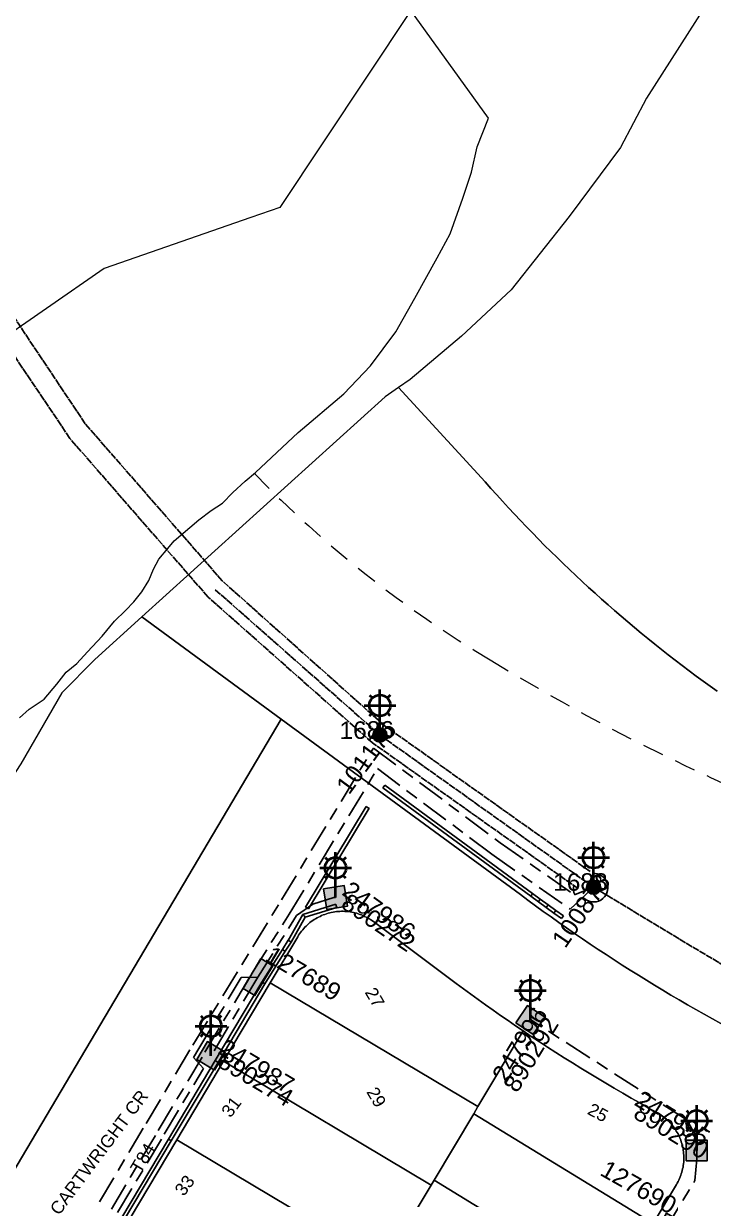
# Model space of a CAD drawing. Header units: metres. Extents: x 299140 to 300955, y 6226202 to 6227439.
# Drawn here: x 299667.5 to 299765.7, y 6227003.8 to 6227171.4 of the extents above; entities that cross this region are included whole.
import ezdxf
from ezdxf.enums import TextEntityAlignment as Align

# ---------------------------------------------------------------- set-up
doc = ezdxf.new("R2010")
doc.units = ezdxf.units.M
for name, pattern in [('Cable Exist OH', [1, 1, 0]), ('Cable Exist UG', [8.2, 4, -1.2, 1.8, -1.2]), ('Dash', [5, 3, -2])]:
    doc.linetypes.add(name, pattern=pattern)
doc.layers.get('0').update_dxf_attribs({"color": 6})
for name, color, linetype, lineweight in [('Cadastre Developer_SP_EXT', 9, 'Continuous', 5), ('Cadastre Land Parcels_SP_EXT', 9, 'Continuous', 5), ('Cadastre Roads_SP_EXT', 9, 'Continuous', 5)]:
    doc.layers.add(name, color=color, linetype=linetype, lineweight=lineweight)
for name, color, linetype in [('Duct_SP_EXT', 7, 'Continuous'), ('Equip_SP_SL_EXT', 7, 'Continuous'), ('Mains_HV_EXT', 7, 'Continuous'), ('Mains_LV_EXT', 7, 'Continuous'), ('Mains_LV_SL_EXT', 7, 'Continuous'), ('Mains_SL_EXT', 7, 'Continuous'), ('SupportsOH_SP_TR_HV_LV_SL_EXT', 7, 'Continuous'), ('SupportsUG_SP_LV_EXT', 7, 'Continuous'), ('SupportsUG_SP_LV_SL_EXT', 7, 'Continuous')]:
    doc.layers.add(name, color=color, linetype=linetype)
doc.styles.add('COLUMN_LABEL', font='arial.ttf')
doc.styles.add('iecARIAL', font='arial.ttf', dxfattribs={"height": 2})
doc.styles.add('POLE_LABEL', font='arial.ttf')
doc.styles.get("Standard").update_dxf_attribs({"font": 'arial.ttf'})

# ---------------------------------------------------------------- blocks, each defined once
blk = doc.blocks.new('COLUMN_EXT')
blk.add_hatch(color=256).paths.add_polyline_path([(-1.49, 1.48), (-1.49, -1.49), (1.48, -1.49), (1.48, 1.48)])
blk.add_lwpolyline([(-1.49, -1.49), (1.48, -1.49), (1.48, 1.48), (-1.49, 1.48)], close=True)
for tag, height, style, flags, p in [('ASSET_NUM', 2.5, 'COLUMN_LABEL', 8, (2, 2)), ('STRUCTURE_PLANT_NUMBER', 0.2, 'POLE_LABEL', 9, (1.81, 0.03)), ('STREET_CODE', 0.2, 'COLUMN_LABEL', 9, (1.81, -0.2))]:
    blk.add_attdef(tag, text='', height=height, dxfattribs=dict(style=style, flags=flags)).set_placement(p, align=Align.MIDDLE_LEFT)
at = {"flags": 9}
for tag, p in [('COLUMN_TYPE', (1.81, -0.4)), ('OWNED_BY', (1.81, -0.6)), ('STATE', (1.81, -0.8)), ('USAGE', (1.81, -1)), ('STREETNAME', (1.81, -1.6)), ('LEGEND', (1.81, -1.2)), ('LOCATION', (1.81, -1.4)), ('SUBURB', (1.81, -1.8)), ('NOTES', (1.81, -2))]:
    blk.add_attdef(tag, text='', height=0.2, dxfattribs=at).set_placement(p, align=Align.MIDDLE_LEFT)
at = {"flags": 1}
blk.add_attdef('Z', (1.81, -2.35), '', height=0.2, dxfattribs=at)
blk = doc.blocks.new('PILLAR_EXT')
blk.add_hatch(color=256).paths.add_polyline_path([(-2.475, 0.99), (-2.475, -0.99), (2.475, -0.99), (2.475, 0.99)])
blk.add_lwpolyline([(-2.475, -0.99), (2.475, -0.99), (2.475, 0.99), (-2.475, 0.99)], close=True)
at = {"style": 'iecARIAL', "flags": 8}
blk.add_attdef('ASSET_NUM', (1.5, 3.5), '', height=2.5, dxfattribs=at)
for tag, p, flags in [('OWNED_BY', (0, -0.2), 9), ('STATE', (0, -0.4), 9), ('SUPPORT_TYPE', (0, -0.6), 9), ('STREETNAME', (0, -1.8), 9), ('USAGE', (0, -0.8), 9), ('LEGEND', (0, -1), 9), ('LOCATION', (0, -1.2), 9), ('NOTES', (0, -1.4), 9), ('PARENT', (0, -1.6), 9), ('SUBURB', (0, -2), 1)]:
    blk.add_attdef(tag, p, '', height=0.2, dxfattribs=dict(flags=flags))
blk = doc.blocks.new('SL_LANTERN_EXT')
at = {"lineweight": 40}
for p, q in [((-1.46, 5.68), (-1.06, 5.28)), ((0, 1.97), (0, 6.47)), ((1.46, 5.68), (1.06, 5.28)), ((-2.25, 4.22), (2.25, 4.22)), ((-1.46, 2.76), (-1.06, 3.16)), ((0, 0), (0, 2.72)), ((1.46, 2.76), (1.06, 3.16))]:
    blk.add_line(p, q, dxfattribs=at)
blk.add_circle((0, 4.22), 1.5, dxfattribs=at)
at = {"style": 'iecARIAL', "flags": 8}
blk.add_attdef('ASSET_NUM', (1.5, 1.5), '', height=2.5, dxfattribs=at)
for tag, p, height, flags in [('OPERATING_VOLTAGE', (0.98, -1.65), 0.2, 9), ('ORIENTATION', (0.98, -1.85), 0.2, 9), ('CONSTRUCTED_VOLTAGE', (0.98, -0.65), 0.2, 9), ('CONTROL_TYPE', (0.98, -0.85), 0.2, 9), ('LANTERN_PURPOSE', (0.98, -1.05), 0.2, 9), ('LANTERN_TYPE', (0.98, -1.25), 0.2, 9), ('NO_PHASES', (0.98, -1.45), 0.2, 9), ('LNUMBER', (2.18, -3.25), 2.5, 8), ('OWNED_BY', (0.98, -2.05), 0.2, 9), ('STATE', (0.98, -2.25), 0.2, 9), ('USAGE', (0.98, -2.45), 0.2, 9), ('CEXIST', (0.98, -2.65), 0.2, 9), ('CNEW', (0.98, -2.85), 0.2, 9), ('CNUMBER', (0.98, -3.05), 0.2, 9), ('CREMOVE', (0.98, -3.25), 0.2, 9), ('CREPLACE', (0.98, -3.45), 0.2, 9), ('LKINGHEIGHT', (0.98, -3.65), 0.2, 9), ('LBRACKET', (0.98, -3.85), 0.2, 9), ('LBRACKETVOCAB', (0.98, -4.05), 0.2, 9), ('LCATEGORY', (0.98, -4.25), 0.2, 9), ('LCHARGE1', (0.98, -4.45), 0.2, 9), ('LCHARGE1PERCENT', (0.98, -4.65), 0.2, 9), ('LCHARGE2', (0.98, -4.85), 0.2, 9), ('LCHARGE2PERCENT', (0.98, -5.05), 0.2, 9), ('LCHARGE3', (0.98, -5.25), 0.2, 9), ('LCHARGE3PERCENT', (0.98, -5.45), 0.2, 9), ('LEXIST', (0.98, -5.65), 0.2, 9), ('LLAMP', (0.98, -5.85), 0.2, 9), ('LLAMPVOCAB', (0.98, -6.05), 0.2, 9), ('LMAST', (0.98, -6.25), 0.2, 9), ('LMASTVOCAB', (0.98, -6.45), 0.2, 9), ('LNEW', (0.98, -6.65), 0.2, 9), ('LANTNUMBER', (0.98, -6.85), 0.2, 9), ('LOUTREACH', (0.98, -7.25), 0.2, 9), ('LOUTREACHVOCAB', (0.98, -7.45), 0.2, 9), ('LRATECODE', (0.98, -7.65), 0.2, 9), ('LREMOVE', (0.98, -7.85), 0.2, 9), ('LREPLACE', (0.98, -8.05), 0.2, 9), ('LTYPE', (0.98, -8.25), 0.2, 9), ('LTYPEVOCAB', (0.98, -8.45), 0.2, 9), ('STREETNAME', (0.98, -9.25), 0.2, 9), ('SUBURB', (0.98, -9.45), 0.2, 1), ('LEGEND', (0.98, -8.65), 0.2, 9), ('LOCATION', (0.98, -8.85), 0.2, 9), ('NOTES', (0.98, -9.05), 0.2, 9)]:
    blk.add_attdef(tag, p, '', height=height, dxfattribs=dict(flags=flags))
blk = doc.blocks.new('POLE_EXT')
blk.add_hatch(color=256).paths.add_polyline_path([(-1, 0, 1), (1, 0, 1)])
blk.add_lwpolyline([(-1, 0, 1), (1, 0, 1)], format="xyb", close=True)
for tag, height, flags, p in [('pNumber', 2.5, 8, (-17.84, 2.07)), ('OWNED_BY', 0.2, 9, (1.35, -0.4)), ('SPECIAL_USE', 0.2, 9, (1.35, -0.8)), ('STATE', 0.2, 9, (1.35, -1)), ('cLV', 0.2, 9, (1.35, -1.4)), ('hDepth', 0.2, 9, (1.35, -1.6)), ('PARENT', 0.2, 9, (1.35, -0.6)), ('USAGE', 0.2, 9, (1.35, -1.2)), ('hDia', 0.2, 9, (1.35, -1.8)), ('cHV', 0.2, 9, (1.35, -2)), ('cLinedev', 0.2, 9, (1.35, -3.4)), ('LBRACKET', 0.2, 9, (1.35, -2.2)), ('LExisting', 0.2, 9, (1.35, -2.4)), ('LANTNUMBER', 0.2, 9, (1.35, -2.6)), ('LOther', 0.2, 9, (1.35, -2.8)), ('LRemove', 0.2, 9, (1.35, -3)), ('LEGEND', 0.2, 9, (1.35, -3.2)), ('pExisting', 0.2, 9, (1.35, -3.8)), ('pFooting', 0.2, 9, (1.35, -4.4)), ('pNew', 0.2, 9, (1.35, -4.6)), ('pRelocate', 0.2, 9, (1.35, -5)), ('LOCATION', 0.2, 9, (1.35, -3.6)), ('PFNUMBER', 0.2, 9, (1.35, -4)), ('NEWPFNUMBER', 0.2, 9, (1.35, -4.2)), ('pRemove', 0.2, 9, (1.35, -5.2)), ('pReplace', 0.2, 9, (1.35, -5.4)), ('pStay', 0.2, 9, (1.35, -5.6)), ('pType', 0.2, 9, (1.35, -5.8)), ('cspan', 0.2, 9, (1.35, -6)), ('STREETNAME', 0.2, 9, (1.35, -6.2)), ('SUBURB', 0.2, 9, (1.35, -6.4)), ('NOTES', 0.2, 9, (1.35, -6.6)), ('OPERATED_BY', 0.2, 9, (1.36, -7.01)), ('MAINTAINED_BY', 0.2, 9, (1.36, -6.81))]:
    blk.add_attdef(tag, text='', height=height, dxfattribs=dict(flags=flags)).set_placement(p, align=Align.MIDDLE_LEFT)
at = {"style": 'POLE_LABEL'}
for tag, height, flags, p in [('ASSET_NUM', 2.5, 8, (2, 2)), ('STRUCTURE_PLANT_NUMBER', 0.2, 9, (1.35, 0.03)), ('STREET_CODE', 0.2, 9, (1.35, -0.2))]:
    blk.add_attdef(tag, text='', height=height, dxfattribs=dict(at, flags=flags)).set_placement(p, align=Align.MIDDLE_LEFT)
at = {"flags": 1}
blk.add_attdef('Z', (1.35, -7.33), '', height=0.2, dxfattribs=at)

msp = doc.modelspace()

# ---------------------------------------------------------------- linework, layer by layer
at = {"layer": 'Cadastre Developer_SP_EXT', "linetype": 'Dash'}
for points in [[(299700.35, 6227107.23, 0.066196), (299733.91, 6227080.7)], [(299733.91, 6227080.7, 0.10577), (299852.31, 6227038.94)]]:
    msp.add_lwpolyline(points, format="xyb", dxfattribs=at)
at = {"layer": 'Cadastre Land Parcels_SP_EXT', "linetype": 'Continuous'}
for points in [[(299765.59, 6227175.47), (299756.15, 6227160.7), (299752.46, 6227153.7), (299745.18, 6227143.88), (299736.91, 6227133.4), (299729.84, 6227126.8), (299722.5, 6227120.65), (299720.84, 6227119.49), (299733.19, 6227106.05), (299734.01, 6227105.13), (299734.84, 6227104.2), (299735.67, 6227103.28), (299736.51, 6227102.37), (299737.36, 6227101.46), (299738.21, 6227100.56), (299739.06, 6227099.67), (299739.92, 6227098.77), (299740.79, 6227097.89), (299741.66, 6227097.01), (299742.54, 6227096.14), (299743.43, 6227095.27), (299744.32, 6227094.4), (299745.21, 6227093.55), (299746.11, 6227092.7), (299747.02, 6227091.85), (299747.93, 6227091.01), (299748.85, 6227090.18), (299749.77, 6227089.35), (299750.7, 6227088.53), (299751.63, 6227087.71), (299752.57, 6227086.9), (299753.51, 6227086.1), (299754.46, 6227085.3), (299755.42, 6227084.51), (299756.38, 6227083.72), (299757.34, 6227082.94), (299758.31, 6227082.17), (299759.28, 6227081.4), (299760.26, 6227080.64), (299761.24, 6227079.88), (299762.23, 6227079.14), (299763.23, 6227078.39), (299764.23, 6227077.66), (299765.23, 6227076.93), (299766.23, 6227076.21)], [(299666.87, 6227072.43), (299668.25, 6227073.66), (299670.42, 6227075.1), (299672.18, 6227077.24), (299673.55, 6227078.96), (299675.03, 6227080.19), (299676.59, 6227081.82), (299678.65, 6227084.06), (299680.41, 6227086.2), (299681.98, 6227087.73), (299683.16, 6227088.95), (299684.33, 6227090.38), (299685.3, 6227092), (299685.97, 6227093.61), (299686.74, 6227095.03), (299688.01, 6227096.55), (299688.89, 6227097.67), (299692.43, 6227100.64), (299694.2, 6227101.97), (299695.79, 6227103.01), (299697.26, 6227104.54), (299699.03, 6227106.17), (299700.49, 6227107.38), (299706.56, 6227113.08), (299713.06, 6227118.61), (299716.88, 6227122.58), (299720.48, 6227127.45), (299723.19, 6227132.21), (299726.38, 6227137.97), (299728.21, 6227141.41), (299730.02, 6227146.45), (299731.24, 6227150.17), (299732.07, 6227153.79), (299733.69, 6227157.85), (299722.61, 6227173.22), (299703.97, 6227145.16), (299699.85, 6227143.73), (299678.93, 6227136.47), (299662.45, 6227125.04)], [(299616.36, 6226923.96), (299704.15, 6227072.25), (299684.32, 6227086.8), (299677.62, 6227080.73), (299672.92, 6227075.98), (299667.07, 6227065.86), (299660.04, 6227055.15), (299650.04, 6227041.14), (299648.4, 6227039.18), (299643.34, 6227034.08), (299631.3, 6227023.49), (299624.37, 6227011.88), (299618.14, 6227004.2), (299616.22, 6226999.8)]]:
    msp.add_lwpolyline(points, dxfattribs=at)
for points in [[(299738.6, 6227027.82), (299737.53, 6227028.55), (299736.45, 6227029.29), (299735.39, 6227030.03), (299734.32, 6227030.78), (299733.26, 6227031.53), (299732.2, 6227032.29), (299731.15, 6227033.06), (299730.1, 6227033.83), (299729.06, 6227034.6), (299717.28, 6227043.4), (299717.08, 6227043.54), (299716.88, 6227043.68), (299716.67, 6227043.81), (299716.46, 6227043.93), (299716.25, 6227044.04), (299716.03, 6227044.15), (299715.81, 6227044.25), (299715.59, 6227044.35), (299715.36, 6227044.43), (299715.13, 6227044.51), (299714.9, 6227044.58), (299714.66, 6227044.65), (299714.43, 6227044.7), (299714.19, 6227044.75), (299713.95, 6227044.79), (299713.71, 6227044.82), (299713.47, 6227044.84), (299713.22, 6227044.86), (299712.98, 6227044.87), (299712.74, 6227044.87), (299712.5, 6227044.86), (299712.25, 6227044.84), (299712.01, 6227044.82), (299711.77, 6227044.79), (299711.53, 6227044.75), (299711.29, 6227044.7), (299711.06, 6227044.65), (299710.82, 6227044.58), (299710.59, 6227044.51), (299710.36, 6227044.43), (299710.13, 6227044.35), (299709.91, 6227044.26), (299709.69, 6227044.15), (299709.47, 6227044.05), (299709.26, 6227043.93), (299709.05, 6227043.81), (299708.84, 6227043.68), (299708.64, 6227043.55), (299708.44, 6227043.4), (299708.25, 6227043.26), (299708.06, 6227043.1), (299707.88, 6227042.94), (299707.7, 6227042.77), (299707.53, 6227042.6), (299707.37, 6227042.42), (299707.21, 6227042.24), (299707.05, 6227042.05), (299706.91, 6227041.86), (299706.77, 6227041.66), (299706.63, 6227041.46), (299706.5, 6227041.25), (299702.6, 6227034.68), (299732.17, 6227017.04), (299738.6, 6227027.82)], [(299725.93, 6227006.58), (299731.57, 6227016.03), (299732.17, 6227017.04), (299702.6, 6227034.68), (299695.95, 6227023.51), (299725.5, 6227005.86), (299725.93, 6227006.58)], [(299760.43, 6227005.93), (299760.56, 6227006.14), (299760.67, 6227006.36), (299760.78, 6227006.58), (299760.88, 6227006.8), (299760.97, 6227007.02), (299761.06, 6227007.25), (299761.13, 6227007.48), (299761.21, 6227007.71), (299761.27, 6227007.95), (299761.32, 6227008.19), (299761.37, 6227008.42), (299761.41, 6227008.66), (299761.44, 6227008.9), (299761.47, 6227009.15), (299761.48, 6227009.39), (299761.49, 6227009.63), (299761.49, 6227009.88), (299761.48, 6227010.12), (299761.46, 6227010.36), (299761.44, 6227010.6), (299761.41, 6227010.84), (299761.37, 6227011.08), (299761.32, 6227011.32), (299761.26, 6227011.56), (299761.2, 6227011.79), (299761.13, 6227012.02), (299761.05, 6227012.25), (299760.96, 6227012.48), (299760.87, 6227012.7), (299760.77, 6227012.92), (299760.66, 6227013.14), (299760.54, 6227013.35), (299760.42, 6227013.56), (299760.29, 6227013.77), (299760.16, 6227013.97), (299760.01, 6227014.17), (299759.87, 6227014.36), (299759.71, 6227014.55), (299759.55, 6227014.73), (299759.38, 6227014.9), (299759.21, 6227015.07), (299759.03, 6227015.24), (299758.85, 6227015.4), (299758.66, 6227015.55), (299758.47, 6227015.7), (299758.27, 6227015.84), (299758.06, 6227015.97), (299757.86, 6227016.1), (299757.65, 6227016.22), (299756.43, 6227016.89), (299755.21, 6227017.57), (299754, 6227018.26), (299752.79, 6227018.95), (299751.58, 6227019.66), (299750.38, 6227020.36), (299749.18, 6227021.08), (299747.99, 6227021.8), (299746.8, 6227022.53), (299745.62, 6227023.27), (299744.44, 6227024.01), (299743.26, 6227024.76), (299742.09, 6227025.52), (299740.92, 6227026.28), (299739.76, 6227027.05), (299738.6, 6227027.82), (299732.17, 6227017.04), (299731.57, 6227016.03), (299757.11, 6227000.37), (299760.43, 6227005.93)], [(299719.26, 6226995.4), (299725.5, 6227005.86), (299695.95, 6227023.51), (299689.3, 6227012.33), (299718.83, 6226994.69), (299719.26, 6226995.4)], [(299757.11, 6227000.37), (299731.57, 6227016.03), (299725.93, 6227006.58), (299751.47, 6226990.91), (299757.11, 6227000.37)], [(299712.59, 6226984.23), (299718.83, 6226994.69), (299689.3, 6227012.33), (299682.64, 6227001.14), (299712.16, 6226983.51), (299712.59, 6226984.23)], [(299751.47, 6226990.91), (299725.93, 6227006.58), (299725.5, 6227005.86), (299719.26, 6226995.4), (299744.81, 6226979.73), (299751.47, 6226990.91)]]:
    msp.add_lwpolyline(points, close=True, dxfattribs=at)
at = {"layer": 'Cadastre Roads_SP_EXT', "linetype": 'Continuous'}
for points in [[(299766.23, 6227076.21), (299765.23, 6227076.93), (299764.23, 6227077.66), (299763.23, 6227078.39), (299762.23, 6227079.14), (299761.24, 6227079.88), (299760.26, 6227080.64), (299759.28, 6227081.4), (299758.31, 6227082.17), (299757.34, 6227082.94), (299756.38, 6227083.72), (299755.42, 6227084.51), (299754.46, 6227085.3), (299753.51, 6227086.1), (299752.57, 6227086.9), (299751.63, 6227087.71), (299750.7, 6227088.53), (299749.77, 6227089.35), (299748.85, 6227090.18), (299747.93, 6227091.01), (299747.02, 6227091.85), (299746.11, 6227092.7), (299745.21, 6227093.55), (299744.32, 6227094.4), (299743.43, 6227095.27), (299742.54, 6227096.14), (299741.66, 6227097.01), (299740.79, 6227097.89), (299739.92, 6227098.77), (299739.06, 6227099.67), (299738.21, 6227100.56), (299737.36, 6227101.46), (299736.51, 6227102.37), (299735.67, 6227103.28), (299734.84, 6227104.2), (299734.01, 6227105.13), (299733.19, 6227106.05), (299720.84, 6227119.49), (299718.97, 6227118.19), (299684.32, 6227086.8), (299704.15, 6227072.25), (299738.22, 6227047.26), (299739.29, 6227046.47), (299740.38, 6227045.67), (299741.48, 6227044.86), (299742.58, 6227044.07), (299743.69, 6227043.28), (299744.8, 6227042.5), (299745.92, 6227041.72), (299747.04, 6227040.95), (299748.16, 6227040.19), (299749.3, 6227039.44), (299750.43, 6227038.69), (299751.57, 6227037.94), (299752.71, 6227037.21), (299753.86, 6227036.48), (299755.01, 6227035.76), (299756.17, 6227035.04), (299757.32, 6227034.33), (299758.49, 6227033.63), (299759.66, 6227032.93), (299760.83, 6227032.24), (299762, 6227031.56), (299763.18, 6227030.88), (299764.37, 6227030.22), (299765.56, 6227029.55), (299766.75, 6227028.9)], [(299766.75, 6227028.9), (299765.56, 6227029.55), (299764.37, 6227030.22), (299763.18, 6227030.88), (299762, 6227031.56), (299760.83, 6227032.24), (299759.66, 6227032.93), (299758.49, 6227033.63), (299757.32, 6227034.33), (299756.17, 6227035.04), (299755.01, 6227035.76), (299753.86, 6227036.48), (299752.71, 6227037.21), (299751.57, 6227037.94), (299750.43, 6227038.69), (299749.3, 6227039.44), (299748.16, 6227040.19), (299747.04, 6227040.95), (299745.92, 6227041.72), (299744.8, 6227042.5), (299743.69, 6227043.28), (299742.58, 6227044.07), (299741.48, 6227044.86), (299740.38, 6227045.67), (299740.38, 6227045.67), (299739.29, 6227046.47), (299738.22, 6227047.26), (299704.15, 6227072.25), (299616.36, 6226923.96)], [(299682.64, 6227001.14), (299689.3, 6227012.33), (299695.95, 6227023.51), (299702.6, 6227034.68), (299706.5, 6227041.25), (299706.63, 6227041.46), (299706.77, 6227041.66), (299706.91, 6227041.86), (299707.05, 6227042.05), (299707.21, 6227042.24), (299707.37, 6227042.42), (299707.53, 6227042.6), (299707.7, 6227042.77), (299707.88, 6227042.94), (299708.06, 6227043.1), (299708.25, 6227043.26), (299708.44, 6227043.4), (299708.64, 6227043.55), (299708.84, 6227043.68), (299709.05, 6227043.81), (299709.26, 6227043.93), (299709.47, 6227044.05), (299709.69, 6227044.15), (299709.91, 6227044.26), (299710.13, 6227044.35), (299710.36, 6227044.43), (299710.59, 6227044.51), (299710.82, 6227044.58), (299711.06, 6227044.65), (299711.29, 6227044.7), (299711.53, 6227044.75), (299711.77, 6227044.79), (299712.01, 6227044.82), (299712.25, 6227044.84), (299712.5, 6227044.86), (299712.74, 6227044.87), (299712.98, 6227044.87), (299713.22, 6227044.86), (299713.47, 6227044.84), (299713.71, 6227044.82), (299713.95, 6227044.79), (299714.19, 6227044.75), (299714.43, 6227044.7), (299714.66, 6227044.65), (299714.9, 6227044.58), (299715.13, 6227044.51), (299715.36, 6227044.43), (299715.59, 6227044.35), (299715.81, 6227044.25), (299716.03, 6227044.15), (299716.25, 6227044.04), (299716.46, 6227043.93), (299716.67, 6227043.81), (299716.88, 6227043.68), (299717.08, 6227043.54), (299717.28, 6227043.4), (299729.06, 6227034.6), (299730.1, 6227033.83), (299731.15, 6227033.06), (299732.2, 6227032.29), (299733.26, 6227031.53), (299734.32, 6227030.78), (299735.39, 6227030.03), (299736.45, 6227029.29), (299737.53, 6227028.55), (299738.6, 6227027.82), (299739.76, 6227027.05), (299740.92, 6227026.28), (299742.09, 6227025.52), (299743.26, 6227024.76), (299744.44, 6227024.01), (299745.62, 6227023.27), (299746.8, 6227022.53), (299747.99, 6227021.8), (299749.18, 6227021.08), (299750.38, 6227020.36), (299751.58, 6227019.66), (299752.79, 6227018.95), (299754, 6227018.26), (299755.21, 6227017.57), (299756.43, 6227016.89), (299757.65, 6227016.22), (299757.86, 6227016.1), (299758.06, 6227015.97), (299758.27, 6227015.84), (299758.47, 6227015.7), (299758.66, 6227015.55), (299758.85, 6227015.4), (299759.03, 6227015.24), (299759.21, 6227015.07), (299759.38, 6227014.9), (299759.55, 6227014.73), (299759.71, 6227014.55), (299759.87, 6227014.36), (299760.01, 6227014.17), (299760.16, 6227013.97), (299760.29, 6227013.77), (299760.42, 6227013.56), (299760.54, 6227013.35), (299760.66, 6227013.14), (299760.77, 6227012.92), (299760.87, 6227012.7), (299760.96, 6227012.48), (299761.05, 6227012.25), (299761.13, 6227012.02), (299761.2, 6227011.79), (299761.26, 6227011.56), (299761.32, 6227011.32), (299761.37, 6227011.08), (299761.41, 6227010.84), (299761.44, 6227010.6), (299761.46, 6227010.36), (299761.48, 6227010.12), (299761.49, 6227009.88), (299761.49, 6227009.63), (299761.48, 6227009.39), (299761.47, 6227009.15), (299761.44, 6227008.9), (299761.41, 6227008.66), (299761.37, 6227008.42), (299761.32, 6227008.19), (299761.27, 6227007.95), (299761.21, 6227007.71), (299761.13, 6227007.48), (299761.06, 6227007.25), (299760.97, 6227007.02), (299760.88, 6227006.8), (299760.78, 6227006.58), (299760.67, 6227006.36), (299760.56, 6227006.14), (299760.43, 6227005.93), (299757.11, 6227000.37)]]:
    msp.add_lwpolyline(points, dxfattribs=at)
at = {"layer": 'Duct_SP_EXT'}
for p, q in [((299718.62, 6227062.45), (299718.76, 6227062.64)), ((299718.62, 6227062.45), (299739.68, 6227047.01)), ((299718.91, 6227062.84), (299718.76, 6227062.64)), ((299718.91, 6227062.84), (299739.96, 6227047.39)), ((299707.63, 6227045.44), (299716.25, 6227059.79)), ((299708.04, 6227045.2), (299716.66, 6227059.54)), ((299716.25, 6227059.79), (299716.45, 6227059.67)), ((299716.66, 6227059.54), (299716.45, 6227059.67)), ((299739.96, 6227047.39), (299739.82, 6227047.2)), ((299739.96, 6227047.39), (299741.05, 6227046.58)), ((299707.25, 6227044.43), (299711.93, 6227045.88)), ((299711.93, 6227045.88), (299712, 6227045.65)), ((299712.07, 6227045.43), (299712, 6227045.65)), ((299739.68, 6227047.01), (299739.82, 6227047.2)), ((299739.68, 6227047.01), (299740.77, 6227046.2)), ((299740.77, 6227046.2), (299740.91, 6227046.39)), ((299740.77, 6227046.2), (299741.87, 6227045.4)), ((299741.05, 6227046.58), (299740.91, 6227046.39)), ((299741.05, 6227046.58), (299742.15, 6227045.79)), ((299741.87, 6227045.4), (299742.01, 6227045.59)), ((299742.15, 6227045.79), (299742.01, 6227045.59)), ((299742.15, 6227045.79), (299743.25, 6227045)), ((299705.16, 6227040.73), (299707.25, 6227044.43)), ((299705.57, 6227040.49), (299707.57, 6227044.02)), ((299707.25, 6227044.43), (299707.41, 6227044.23)), ((299707.57, 6227044.02), (299707.41, 6227044.23)), ((299707.57, 6227044.02), (299712.07, 6227045.43)), ((299707.63, 6227045.44), (299707.83, 6227045.32)), ((299708.04, 6227045.2), (299707.83, 6227045.32)), ((299741.87, 6227045.4), (299742.97, 6227044.61)), ((299742.97, 6227044.61), (299743.11, 6227044.8)), ((299742.97, 6227044.61), (299744.07, 6227043.82)), ((299743.25, 6227045), (299743.11, 6227044.8)), ((299743.25, 6227045), (299744.35, 6227044.21)), ((299744.07, 6227043.82), (299744.21, 6227044.01)), ((299744.35, 6227044.21), (299744.21, 6227044.01)), ((299704.34, 6227039.43), (299705.16, 6227040.74)), ((299705.16, 6227040.74), (299705.16, 6227040.73)), ((299705.16, 6227040.74), (299705.37, 6227040.61)), ((299705.16, 6227040.73), (299705.37, 6227040.61)), ((299705.57, 6227040.48), (299705.37, 6227040.61)), ((299705.57, 6227040.49), (299705.37, 6227040.61)), ((299701.41, 6227034.78), (299704.34, 6227039.43)), ((299701.82, 6227034.53), (299704.74, 6227039.17)), ((299704.34, 6227039.43), (299704.54, 6227039.3)), ((299704.74, 6227039.17), (299704.54, 6227039.3)), ((299704.74, 6227039.17), (299705.57, 6227040.48)), ((299705.57, 6227040.48), (299705.57, 6227040.49)), ((299694.74, 6227023.59), (299701.41, 6227034.78)), ((299695.16, 6227023.34), (299701.82, 6227034.53)), ((299701.41, 6227034.78), (299701.61, 6227034.66)), ((299701.41, 6227034.78), (299701.61, 6227034.66)), ((299701.82, 6227034.53), (299701.61, 6227034.66)), ((299701.82, 6227034.53), (299701.61, 6227034.66)), ((299688.09, 6227012.42), (299694.74, 6227023.59)), ((299688.5, 6227012.17), (299695.16, 6227023.34)), ((299694.74, 6227023.59), (299694.95, 6227023.46)), ((299694.74, 6227023.59), (299694.95, 6227023.46)), ((299695.16, 6227023.34), (299694.95, 6227023.46)), ((299695.16, 6227023.34), (299694.95, 6227023.46)), ((299681.44, 6227001.25), (299688.09, 6227012.42)), ((299681.85, 6227001), (299688.5, 6227012.17)), ((299688.09, 6227012.42), (299688.3, 6227012.29)), ((299688.5, 6227012.17), (299688.3, 6227012.29))]:
    msp.add_line(p, q, dxfattribs=at)
at = {"layer": 'Mains_HV_EXT', "linetype": 'Cable Exist OH'}
for points in [[(299746.44, 6227048.1), (299717.14, 6227068.88), (299693.74, 6227089.64), (299674.07, 6227112.23), (299647.64, 6227151.59), (299633.55, 6227170.56)], [(299748.16, 6227050.53), (299718.82, 6227071.35), (299695.76, 6227091.95), (299676.26, 6227114.31), (299650.17, 6227153.4)]]:
    msp.add_lwpolyline(points, dxfattribs=at)
at = {"layer": 'Mains_HV_EXT', "linetype": 'Cable Exist UG'}
for points in [[(299678.27, 6227003.47), (299684.92, 6227014.64), (299691.57, 6227025.81), (299704.19, 6227046.5), (299704.19, 6227046.5), (299717.28, 6227068.13), (299735.35, 6227054.62), (299745.91, 6227047.21), (299748.64, 6227048.29)], [(299679.99, 6227002.45), (299686.64, 6227013.62), (299693.29, 6227024.79), (299699.97, 6227036.01), (299705.29, 6227044.45), (299717.85, 6227065.2), (299717.85, 6227065.2), (299734.17, 6227052.99), (299745.32, 6227045.16), (299748.64, 6227048.29)]]:
    msp.add_lwpolyline(points, dxfattribs=at)
at = {"layer": 'Mains_HV_EXT', "linetype": 'Continuous'}
for points in [[(299747.14, 6227046.88, 1.619629), (299748.47, 6227050.26)], [(299745.84, 6227048.54, 0.238762), (299745.99, 6227047.25)]]:
    msp.add_lwpolyline(points, format="xyb", dxfattribs=at)
at = {"layer": 'Mains_LV_EXT', "linetype": 'Cable Exist UG'}
msp.add_lwpolyline([(299674.2, 6226990.77), (299680.85, 6227001.94), (299680.85, 6227001.94), (299687.5, 6227013.11), (299693.09, 6227022.49), (299691.68, 6227024.04), (299691.68, 6227024.04), (299692.43, 6227025.3), (299698.46, 6227035.43), (299700.83, 6227035.49)], dxfattribs=at)
at = {"layer": 'Mains_LV_SL_EXT', "linetype": 'Cable Exist UG'}
for points in [[(299700.83, 6227035.49), (299706.34, 6227044.25), (299708.64, 6227045.9), (299711.64, 6227046.82), (299711.89, 6227046.83)], [(299700.83, 6227035.49), (299694.15, 6227024.28)], [(299763.33, 6227010.8), (299763.28, 6227012.7), (299761.9, 6227015.14), (299739.54, 6227029.49)], [(299758.66, 6226999.22), (299763.07, 6227006.52), (299763.36, 6227009.55), (299763.33, 6227010.73)]]:
    msp.add_lwpolyline(points, dxfattribs=at)
at = {"layer": 'Mains_SL_EXT', "linetype": 'Cable Exist OH'}
for points in [[(299694.77, 6227090.68), (299718.21, 6227069.98)], [(299718.21, 6227069.98), (299748.64, 6227048.29)], [(299748.64, 6227048.29), (299778.32, 6227030.41)]]:
    msp.add_lwpolyline(points, dxfattribs=at)

# ---------------------------------------------------------------- block references
at = {"layer": 'Equip_SP_SL_EXT'}
ref = msp.add_blockref('SL_LANTERN_EXT', (299718.21, 6227069.98), dxfattribs=at)
ref.add_attrib('ASSET_NUM', '101176', dxfattribs={"layer": '0', "height": 2.5, "rotation": 53.6566, "style": 'iecARIAL'}).set_placement((299719.71, 6227071.48), align=Align.MIDDLE_RIGHT)
ref = msp.add_blockref('SL_LANTERN_EXT', (299748.64, 6227048.29), dxfattribs=at)
ref.add_attrib('ASSET_NUM', '100878', dxfattribs={"layer": '0', "height": 2.5, "rotation": 55.6601, "style": 'iecARIAL'}).set_placement((299750.14, 6227049.79), align=Align.MIDDLE_RIGHT)
ref = msp.add_blockref('SL_LANTERN_EXT', (299711.89, 6227046.83), dxfattribs=at)
ref.add_attrib('ASSET_NUM', '247986', dxfattribs={"layer": '0', "height": 2.5, "rotation": 324.1269, "style": 'iecARIAL'}).set_placement((299713.39, 6227048.33), align=Align.MIDDLE_LEFT)
ref = msp.add_blockref('SL_LANTERN_EXT', (299739.64, 6227029.38), dxfattribs=at)
ref.add_attrib('ASSET_NUM', '247996', dxfattribs={"layer": '0', "height": 2.5, "rotation": 58.8342, "style": 'iecARIAL'}).set_placement((299741.14, 6227030.88), align=Align.MIDDLE_RIGHT)
ref = msp.add_blockref('SL_LANTERN_EXT', (299694.15, 6227024.28), dxfattribs=at)
ref.add_attrib('ASSET_NUM', '247987', dxfattribs={"layer": '0', "height": 2.5, "rotation": 329.2282, "style": 'iecARIAL'}).set_placement((299695.65, 6227025.78), align=Align.MIDDLE_LEFT)
ref = msp.add_blockref('SL_LANTERN_EXT', (299763.33, 6227010.8), dxfattribs=at)
ref.add_attrib('ASSET_NUM', '247995', dxfattribs={"layer": '0', "height": 2.5, "rotation": 328.2493, "style": 'iecARIAL'}).set_placement((299764.83, 6227012.3), align=Align.MIDDLE_RIGHT)
at = {"layer": 'SupportsOH_SP_TR_HV_LV_SL_EXT'}
ref = msp.add_blockref('POLE_EXT', (299718.21, 6227069.98), dxfattribs=at)
ref.add_attrib('ASSET_NUM', '1686', dxfattribs={"layer": '0', "height": 2.5, "rotation": 0.5899, "style": 'POLE_LABEL'}).set_placement((299720.21, 6227070.73), align=Align.MIDDLE_RIGHT)
ref = msp.add_blockref('POLE_EXT', (299748.64, 6227048.29), dxfattribs=at)
ref.add_attrib('ASSET_NUM', '1688', dxfattribs={"layer": '0', "height": 2.5, "style": 'POLE_LABEL'}).set_placement((299750.64, 6227049.04), align=Align.MIDDLE_RIGHT)
at = {"layer": 'SupportsUG_SP_LV_EXT'}
ref = msp.add_blockref('PILLAR_EXT', (299700.83, 6227035.49), dxfattribs=dict(at, rotation=239.2304750690721))
ref.add_attrib('ASSET_NUM', '127689', dxfattribs={"layer": '0', "height": 2.5, "rotation": 329.2305, "style": 'iecARIAL'}).set_placement((299702.33, 6227038.99), align=Align.MIDDLE_LEFT)
ref = msp.add_blockref('PILLAR_EXT', (299758.64, 6226999.21), dxfattribs=dict(at, rotation=60.49277551911621))
ref.add_attrib('ASSET_NUM', '127690', dxfattribs={"layer": '0', "height": 2.5, "rotation": 330.4928, "style": 'iecARIAL'}).set_placement((299760.14, 6227002.71), align=Align.MIDDLE_RIGHT)
at = {"layer": 'SupportsUG_SP_LV_SL_EXT'}
ref = msp.add_blockref('COLUMN_EXT', (299711.89, 6227046.83), dxfattribs=dict(at, rotation=278.4457026928187))
ref.add_attrib('ASSET_NUM', '890272', dxfattribs={"layer": '0', "height": 2.5, "rotation": 325.7907, "style": 'COLUMN_LABEL'}).set_placement((299713.89, 6227047.58), align=Align.TOP_LEFT)
ref = msp.add_blockref('COLUMN_EXT', (299739.64, 6227029.38), dxfattribs=dict(at, rotation=326.2401724401607))
ref.add_attrib('ASSET_NUM', '890292', dxfattribs={"layer": '0', "height": 2.5, "rotation": 58.8342, "style": 'COLUMN_LABEL'}).set_placement((299741.64, 6227030.13), align=Align.TOP_RIGHT)
ref = msp.add_blockref('COLUMN_EXT', (299694.15, 6227024.28), dxfattribs=dict(at, rotation=59.2282085394973))
ref.add_attrib('ASSET_NUM', '890274', dxfattribs={"layer": '0', "height": 2.5, "rotation": 329.2282, "style": 'COLUMN_LABEL'}).set_placement((299696.15, 6227025.03), align=Align.TOP_LEFT)
ref = msp.add_blockref('COLUMN_EXT', (299763.33, 6227010.8), dxfattribs=at)
ref.add_attrib('ASSET_NUM', '890290', dxfattribs={"layer": '0', "height": 2.5, "rotation": 328.2493, "style": 'COLUMN_LABEL'}).set_placement((299765.33, 6227011.55), align=Align.TOP_RIGHT)

# ---------------------------------------------------------------- texts
at = {"layer": 'Cadastre Land Parcels_SP_EXT'}
for s, rotation, p in [('27', 300.6204, (299716, 6227033.33)), ('29', 300.6199, (299716.23, 6227019.14)), ('31', 53.1318, (299696.93, 6227015.35)), ('25', 332.1768, (299747.62, 6227016.05)), ('33', 53.1359, (299690.28, 6227004.17))]:
    msp.add_text(s, height=1.8, rotation=rotation, dxfattribs=at).set_placement(p)
at = {"layer": 'Cadastre Roads_SP_EXT'}
msp.add_text('CARTWRIGHT CR', height=1.8, rotation=53.1318, dxfattribs=at).set_placement((299672.51, 6227001.43))
at = {"layer": 'Mains_LV_EXT'}
msp.add_text('T84', height=1.8, rotation=59.2313, dxfattribs=at).set_placement((299684.1, 6227007.39))

doc.saveas('drawing.dxf')
